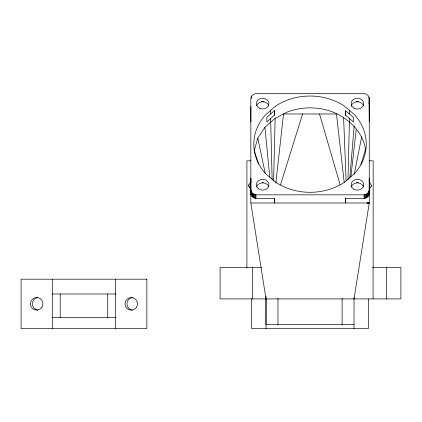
<?xml version="1.0" encoding="UTF-8"?>
<svg xmlns="http://www.w3.org/2000/svg" width="422" height="422" viewBox="0 0 422 422"><rect width="100%" height="100%" fill="white"/><g stroke="black" fill="none" stroke-linecap="round" stroke-linejoin="round"><path stroke-width="0.63" d="M266.013 298.918L250.832 202.998L250.842 98.558C250.853 95.53 253.923 93.41 256.761 93.489L363.347 93.489C366.185 93.41 369.255 95.53 369.266 98.558L369.255 202.998L354.032 298.918L354.005 328.511M274.506 198.43L274.506 202.998L274.506 198.409L255.975 198.366C253.617 198.134 251.264 196.446 250.879 194.004L250.832 178.142L250.837 182.726M274.516 115.137L274.516 110.553L266.841 117.327L266.846 121.911L274.516 115.137L274.516 110.643M345.581 197.855L345.581 202.998L345.576 198.409L364.107 198.366C366.465 198.134 368.817 196.446 369.203 194.004L369.255 178.142L369.255 182.726M345.592 115.343L345.592 110.775L353.499 117.327L353.504 121.911L345.592 115.343L345.592 110.754M250.879 106.539L250.842 121.911M273.604 181.112L275.155 118.271L287.751 111.819A56.221 48.14 0 0 1 330.779 111.26C348.081 117.416 363.542 132.017 365.71 150.881M347.997 179.841L349.485 118.571M369.203 194.004L369.25 189.773M349.843 177.852L354.132 126.125M275.819 183.159L283.537 113.977L336.482 113.977L344.215 182.515M350.898 176.707L356.247 129.148M368.992 103.59L369.271 101.644M354.195 174.386L361.665 136.907M250.832 189.773C250.837 192.801 253.907 194.922 256.745 194.843L363.331 194.843C365.953 194.885 368.765 193.16 369.203 190.438M275.155 118.271L264.932 127.291L257.789 138.268L254.202 150.454L258.58 164.216M360.873 164.696L365.679 148.998M280.524 184.815L302.59 113.977M249.054 184.583L248.537 185.485L250.948 189.668M250.948 181.307L248.537 185.485L250.431 188.766M371.012 186.387L371.534 185.485L369.118 181.307M369.118 189.668L371.534 185.485M366.623 203.024L369.255 202.998L250.832 202.998M367.293 203.014L369.255 202.998M261.366 101.644L263.998 101.644M356.115 101.644L358.747 101.644M250.948 160.824L246.907 160.824L246.907 268.012M369.118 160.824L373.164 160.824L373.164 267.353M261.999 182.726L263.312 182.726M356.458 182.726L358.378 182.726M261.629 267.353L220.073 267.353L220.073 298.918L400.9 298.918L400.9 267.353L372.552 267.353M52.275 293.986L116.05 293.986M52.275 317.661L116.05 317.661M354.005 324.565L265.965 324.565L265.965 298.259M319.533 113.977L340.085 184.667M369.266 121.911L369.06 97.245M257.789 138.268L265.28 173.447M264.932 127.291L269.779 177.129M343.598 117.374L346.119 181.054M272.127 179.603L270.629 118.577M369.213 97.893L369.213 101.465M369.05 191.087L369.05 194.653M368.802 191.715L368.802 195.28M368.459 192.311L368.459 195.877M368.026 192.859L368.026 196.425M367.515 193.36L367.52 196.926M366.934 193.793L366.934 197.364M366.291 194.162L366.291 197.728M365.594 194.458L365.6 198.023M364.861 194.669L364.866 198.234M364.107 194.8L364.107 198.366M349.479 110.422L349.479 113.987M270.623 110.422L270.623 113.987M255.975 194.8L255.975 198.366M255.215 194.669L255.215 198.234M254.482 194.458L254.482 198.023M253.786 194.162L253.791 197.728M253.142 193.793L253.147 197.364M252.562 193.36L252.562 196.926M252.05 192.859L252.055 196.425M251.623 192.311L251.623 195.877M251.296 96.617L251.296 98.4M251.28 191.715L251.28 195.28M251.032 191.087L251.032 194.653M250.879 190.438L250.879 194.004M386.483 267.353L386.483 298.918M373.064 267.353L373.064 298.918M368.406 298.918L368.406 328.511L251.67 328.511L251.67 298.918M354.032 297.605L354.011 298.918M342.121 298.259L342.126 324.565M277.966 298.259L277.971 324.565M266.018 296.286L266.008 328.511M252.593 267.353L252.593 298.918M115.675 279.19L115.675 328.511M107.758 293.986L107.758 317.661M60.193 293.986L60.193 317.661M52.275 279.19L52.275 328.511M256.597 105.795A6.298 5.391 0 0 1 262.679 101.797A6.298 5.391 0 0 1 268.761 105.795M351.215 106.244A6.314 5.407 0 0 1 357.165 101.792A6.314 5.407 0 0 1 363.527 105.801M351.215 187.257A6.314 5.407 0 0 1 357.239 182.874A6.314 5.407 0 0 1 363.537 186.957M256.576 186.862A6.314 5.407 0 0 1 262.41 182.874A6.314 5.407 0 0 1 268.608 186.44M37.695 310.086A6.314 6.288 -90 0 1 38.027 297.573M132.26 310.091A6.314 6.288 -90 0 1 132.503 297.579M275.149 106.428L264.926 115.449A56.221 48.14 0 0 0 265.965 174.049L276.5 182.8A56.221 48.14 0 0 0 344.943 181.903L355.166 172.883A56.221 48.14 0 0 0 354.127 114.283L343.592 105.532A56.221 48.14 0 0 0 275.149 106.428M146.851 279.19L21.1 279.19L21.1 328.511L146.851 328.511L146.851 279.19M259.53 108.296A6.298 5.391 0 0 0 268.978 103.622A6.298 5.391 0 0 0 259.53 98.954A6.298 5.391 0 0 0 259.53 108.296M353.794 108.048A6.314 5.407 0 0 0 363.717 104.102A6.314 5.407 0 0 0 354.77 98.722A6.314 5.407 0 0 0 353.794 108.048M353.715 189.088A6.314 5.407 0 0 0 363.695 185.263A6.314 5.407 0 0 0 354.839 179.772A6.314 5.407 0 0 0 353.715 189.088M258.596 188.84A6.314 5.407 0 0 0 268.883 185.659A6.314 5.407 0 0 0 260.522 179.624A6.314 5.407 0 0 0 258.596 188.84M136.174 307.791A6.314 6.288 -90 0 0 132.207 297.61A6.314 6.288 -90 0 0 125.408 306.15A6.314 6.288 -90 0 0 136.174 307.791M41.572 307.828A6.314 6.288 -90 0 0 37.674 297.615A6.314 6.288 -90 0 0 30.817 306.108A6.314 6.288 -90 0 0 41.572 307.828"/></g></svg>
